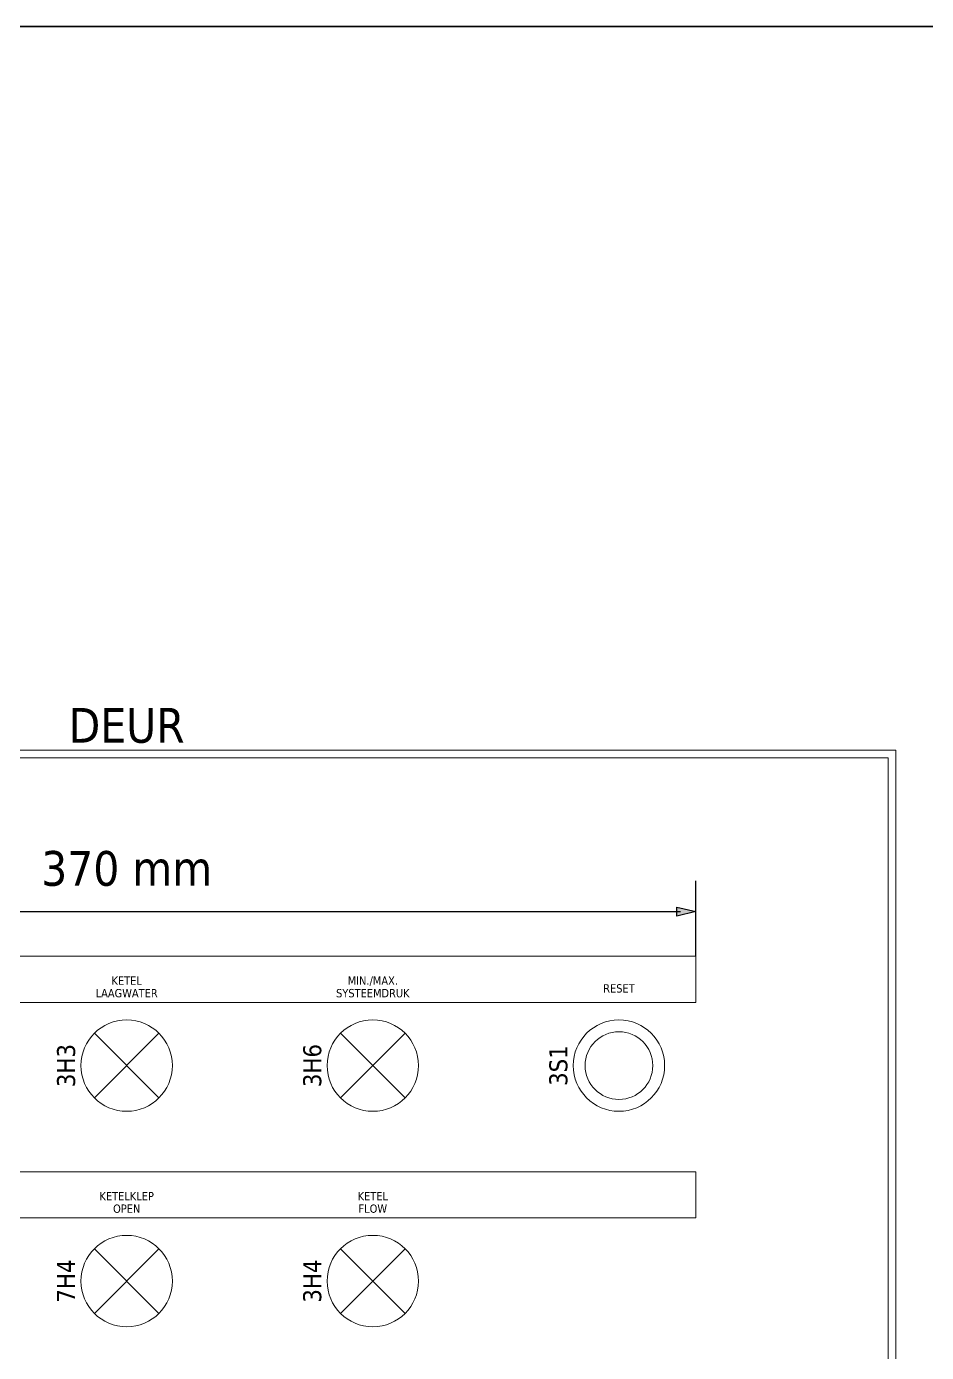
# Model space of a CAD drawing. Header units: millimetres. Extents: x 0 to 1975, y 0 to 1358.
# Drawn here: x 1264.2 to 1556.7, y 926.8 to 1357.5 of the extents above; entities that cross this region are included whole.
import ezdxf
from ezdxf.enums import TextEntityAlignment as Align

# ---------------------------------------------------------------- set-up
doc = ezdxf.new("R2010")
doc.units = ezdxf.units.MM
for name, color, linetype, lineweight in [('EPLAN107', 5, 'Continuous', 5), ('EPLAN201', 73, 'Continuous', 9), ('EPLAN400', 5, 'Continuous', 9), ('EPLAN451', 73, 'Continuous', 9), ('EPLAN452', 73, 'Continuous', 9), ('EPLAN490', 5, 'Continuous', 5), ('EPLAN500', 7, 'Continuous', 9), ('EPLAN501', 7, 'Continuous', 9), ('EPLAN503', 7, 'Continuous', 9), ('EPLAN504', 7, 'Continuous', 9), ('KASTEN', 1, 'Continuous', 5), ('KASTEN DETAIL', 7, 'Continuous', 5), ('KASTMACRO-DETAIL', 1, 'Continuous', 5)]:
    doc.layers.add(name, color=color, linetype=linetype, lineweight=lineweight)
doc.styles.add('Tahoma', font='')
doc.styles.get('Tahoma').set_extended_font_data('Tahoma')

# ---------------------------------------------------------------- blocks, each defined once
blk = doc.blocks.new('EPLFRAME')
at = {"layer": 'EPLAN201', "linetype": 'Continuous', "lineweight": 35, "ltscale": 4}
blk.add_lwpolyline([(0, 0), (1975, 0), (1975, 1357.5), (0, 1357.5)], close=True, dxfattribs=at)
blk.add_lwpolyline([(0, 0), (1975, 0), (1975, 1357.5), (0, 1357.5)], close=True, dxfattribs=at)
at = {"layer": 'EPLAN451', "color": 73, "style": 'Tahoma'}
for tag, p, height in [('14_10000', (1765, 76.5), 11.29), ('14_10011', (590, 57.5), 15.8), ('14_10021', (1850, 54), 8.13), ('14_3010', (1750, 34), 8.13)]:
    blk.add_attdef(tag, p, '', height=height, dxfattribs=at)
for tag, height, p in [('14_10015', 15.8, (281.25, 60)), ('14_10016', 11.29, (281.25, 35)), ('14_10017', 11.29, (281.25, 10))]:
    blk.add_attdef(tag, text='', height=height, dxfattribs=at).set_placement(p, align=Align.CENTER)
at = {"layer": 'EPLAN452', "color": 73, "style": 'Tahoma'}
for tag, p, height in [('4_11011', (1160, 57.5), 15.8), ('4_11020', (1750, 54), 8.13), ('4_11024', (1850, 35), 8.13), ('4_11042', (1750, 7.5), 11.29), ('4_11043', (1874.83, 8), 11.29)]:
    blk.add_attdef(tag, p, '', height=height, dxfattribs=at)
blk = doc.blocks.new('EPLSYM_LibrarySPECIAL_Symbol12_Variant0_Placement8_3')
at = {"layer": 'EPLAN490', "color": 5, "style": 'Tahoma'}
blk.add_attdef('17_20010', text='', height=5.87, dxfattribs=at).set_placement((0, 1.875), align=Align.BOTTOM_CENTER)
blk = doc.blocks.new('EPLSYM_LibrarySPECIAL_Symbol12_Variant0_Placement8_49')
at = {"layer": 'EPLAN490', "color": 5, "style": 'Tahoma'}
blk.add_attdef('17_20010', text='', height=5.87, dxfattribs=at).set_placement((0, 1.875), align=Align.BOTTOM_CENTER)
blk = doc.blocks.new('EPLSYM_LibrarySPECIAL_Symbol12_Variant0_Placement8_50')
at = {"layer": 'EPLAN490', "color": 5, "style": 'Tahoma'}
blk.add_attdef('17_20010', text='', height=5.87, dxfattribs=at).set_placement((0, 1.875), align=Align.BOTTOM_CENTER)
blk = doc.blocks.new('EPLSYM_LibrarySPECIAL_Symbol12_Variant0_Placement8_51')
at = {"layer": 'EPLAN490', "color": 5, "style": 'Tahoma'}
blk.add_attdef('17_20010', text='', height=5.87, dxfattribs=at).set_placement((0, 1.875), align=Align.BOTTOM_CENTER)
blk = doc.blocks.new('EPLSYM_LibrarySPECIAL_Symbol12_Variant0_Placement8_53')
at = {"layer": 'EPLAN490', "color": 5, "style": 'Tahoma'}
blk.add_attdef('17_20010', text='', height=5.87, dxfattribs=at).set_placement((0, 1.875), align=Align.BOTTOM_CENTER)
blk = doc.blocks.new('EPLSYM_LibrarySPECIAL_Symbol11_Variant0_Placement8')
at = {"layer": 'EPLAN400', "color": 5, "style": 'Tahoma'}
blk.add_attdef('17_20010', text='', height=11.29, dxfattribs=at).set_placement((-1.5, -0.5), align=Align.BOTTOM_CENTER)
at = {"layer": 'EPLAN500', "color": 7, "style": 'Tahoma'}
blk.add_attdef('17_20027', text='', height=1.63, dxfattribs=at).set_placement((-1.5, -21.95), align=Align.BOTTOM_CENTER)
at = {"layer": 'EPLAN501', "color": 7, "style": 'Tahoma'}
blk.add_attdef('17_20011', text='', height=1.63, dxfattribs=at).set_placement((-1.5, -27.35), align=Align.BOTTOM_CENTER)
at = {"layer": 'EPLAN503', "color": 7, "style": 'Tahoma'}
blk.add_attdef('17_20024', text='', height=1.63, dxfattribs=at).set_placement((-1.5, -30.05), align=Align.BOTTOM_CENTER)
at = {"layer": 'EPLAN504', "color": 7, "style": 'Tahoma'}
blk.add_attdef('17_20901[1]', text='', height=1.63, dxfattribs=at).set_placement((-1.5, -24.65), align=Align.BOTTOM_CENTER)

msp = doc.modelspace()

# ---------------------------------------------------------------- hatches: boundary and pattern name
at = {"layer": 'EPLAN107', "linetype": 'Continuous', "lineweight": -3, "ltscale": 4}
msp.add_hatch(color=5, dxfattribs=at).paths.add_polyline_path([(1475.57, 1071.44), (1481.75, 1070), (1475.57, 1068.56)], flags=0)

# ---------------------------------------------------------------- linework, layer by layer
at = {"layer": 'EPLAN107', "color": 5, "linetype": 'Continuous', "lineweight": 25, "ltscale": 4}
for p, q in [((1481.75, 1055.47), (1481.75, 1080)), ((1116.75, 1070), (1476.75, 1070))]:
    msp.add_line(p, q, dxfattribs=at)
at = {"layer": 'EPLAN107', "color": 5, "linetype": 'Continuous', "lineweight": -3, "ltscale": 4}
msp.add_lwpolyline([(1475.57, 1071.44), (1481.75, 1070), (1475.57, 1068.56)], close=True, dxfattribs=at)
at = {"layer": 'KASTEN', "ltscale": 4}
msp.add_lwpolyline([(1049.25, 524.97), (1544.25, 524.97), (1544.25, 1119.97), (1049.25, 1119.97)], close=True, dxfattribs=at)
at = {"layer": 'KASTEN DETAIL', "color": 1, "ltscale": 4}
msp.add_lwpolyline([(1046.75, 522.47), (1546.75, 522.47), (1546.75, 1122.47), (1046.75, 1122.47)], close=True, dxfattribs=at)
at = {"layer": 'KASTMACRO-DETAIL', "linetype": 'Continuous', "lineweight": 5, "ltscale": 4}
for p, q in [((1307.25, 1030.48), (1286.25, 1009.47)), ((1286.25, 1030.48), (1307.25, 1009.47)), ((1387.25, 1030.48), (1366.25, 1009.47)), ((1366.25, 1030.48), (1387.25, 1009.47)), ((1307.25, 960.48), (1286.25, 939.47)), ((1286.25, 960.48), (1307.25, 939.47)), ((1387.25, 960.48), (1366.25, 939.47)), ((1366.25, 960.48), (1387.25, 939.47))]:
    msp.add_line(p, q, dxfattribs=at)
at = {"layer": 'KASTMACRO-DETAIL', "lineweight": 0, "ltscale": 4}
for points in [[(1111.75, 1040.47), (1481.75, 1040.47), (1481.75, 1055.47), (1111.75, 1055.47)], [(1111.7, 970.47), (1481.7, 970.47), (1481.7, 985.47), (1111.7, 985.47)]]:
    msp.add_lwpolyline(points, close=True, dxfattribs=at)
at = {"layer": 'KASTMACRO-DETAIL', "linetype": 'Continuous', "lineweight": 5, "ltscale": 4}
for centre, radius in [((1296.75, 1019.97), 14.85), ((1376.75, 1019.97), 14.85), ((1456.75, 1019.97), 14.85), ((1456.75, 1019.97), 11), ((1296.75, 949.97), 14.85), ((1376.75, 949.97), 14.85)]:
    msp.add_circle(centre, radius, dxfattribs=at)

# ---------------------------------------------------------------- block references
msp.add_blockref('EPLFRAME', (0, 0))
ref = msp.add_blockref('EPLSYM_LibrarySPECIAL_Symbol11_Variant0_Placement8', (1049.25, 1116.97))
ref.add_attrib('17_20010', 'DEUR', dxfattribs={"layer": 'EPLAN400', "color": 5, "height": 11.287, "style": 'Tahoma'}).set_placement((1296.75, 1121.47), align=Align.BOTTOM_CENTER)
ref = msp.add_blockref('EPLSYM_LibrarySPECIAL_Symbol12_Variant0_Placement8_3', (1281.75, 1040.47))
ref.add_attrib('17_20010', '3H3', dxfattribs={"layer": 'EPLAN490', "color": 5, "height": 5.87, "rotation": 90, "style": 'Tahoma'}).set_placement((1281.75, 1019.97), align=Align.BOTTOM_CENTER)
ref.add_attrib('17_20463', 'KETEL', dxfattribs={"layer": 'KASTMACRO-DETAIL', "color": 1, "height": 2.709, "style": 'Tahoma'}).set_placement((1296.75, 1047.56), align=Align.MIDDLE_CENTER)
ref.add_attrib('17_20463/1', 'LAAGWATER', dxfattribs={"layer": 'KASTMACRO-DETAIL', "color": 1, "height": 2.709, "style": 'Tahoma'}).set_placement((1296.75, 1043.5), align=Align.MIDDLE_CENTER)
ref = msp.add_blockref('EPLSYM_LibrarySPECIAL_Symbol12_Variant0_Placement8_49', (1361.75, 1040.47))
ref.add_attrib('17_20010', '3H6', dxfattribs={"layer": 'EPLAN490', "color": 5, "height": 5.87, "rotation": 90, "style": 'Tahoma'}).set_placement((1361.75, 1019.97), align=Align.BOTTOM_CENTER)
ref.add_attrib('17_20463', 'MIN./MAX.', dxfattribs={"layer": 'KASTMACRO-DETAIL', "color": 1, "height": 2.709, "style": 'Tahoma'}).set_placement((1376.75, 1047.56), align=Align.MIDDLE_CENTER)
ref.add_attrib('17_20463/1', 'SYSTEEMDRUK', dxfattribs={"layer": 'KASTMACRO-DETAIL', "color": 1, "height": 2.709, "style": 'Tahoma'}).set_placement((1376.75, 1043.5), align=Align.MIDDLE_CENTER)
ref = msp.add_blockref('EPLSYM_LibrarySPECIAL_Symbol12_Variant0_Placement8_50', (1441.75, 1040.47))
ref.add_attrib('17_20010', '3S1', dxfattribs={"layer": 'EPLAN490', "color": 5, "height": 5.87, "rotation": 90, "style": 'Tahoma'}).set_placement((1441.75, 1019.97), align=Align.BOTTOM_CENTER)
ref.add_attrib('17_20463', 'RESET', dxfattribs={"layer": 'KASTMACRO-DETAIL', "color": 1, "height": 2.709, "style": 'Tahoma'}).set_placement((1456.75, 1045.05), align=Align.MIDDLE_CENTER)
ref = msp.add_blockref('EPLSYM_LibrarySPECIAL_Symbol12_Variant0_Placement8_53', (1281.75, 970.47))
ref.add_attrib('17_20010', '7H4', dxfattribs={"layer": 'EPLAN490', "color": 5, "height": 5.87, "rotation": 90, "style": 'Tahoma'}).set_placement((1281.75, 949.97), align=Align.BOTTOM_CENTER)
ref.add_attrib('17_20463', 'KETELKLEP', dxfattribs={"layer": 'KASTMACRO-DETAIL', "color": 1, "height": 2.709, "style": 'Tahoma'}).set_placement((1296.75, 977.56), align=Align.MIDDLE_CENTER)
ref.add_attrib('17_20463/1', 'OPEN', dxfattribs={"layer": 'KASTMACRO-DETAIL', "color": 1, "height": 2.709, "style": 'Tahoma'}).set_placement((1296.75, 973.5), align=Align.MIDDLE_CENTER)
ref = msp.add_blockref('EPLSYM_LibrarySPECIAL_Symbol12_Variant0_Placement8_51', (1361.75, 970.47))
ref.add_attrib('17_20010', '3H4', dxfattribs={"layer": 'EPLAN490', "color": 5, "height": 5.87, "rotation": 90, "style": 'Tahoma'}).set_placement((1361.75, 949.97), align=Align.BOTTOM_CENTER)
ref.add_attrib('17_20463', 'KETEL', dxfattribs={"layer": 'KASTMACRO-DETAIL', "color": 1, "height": 2.709, "style": 'Tahoma'}).set_placement((1376.75, 977.56), align=Align.MIDDLE_CENTER)
ref.add_attrib('17_20463/1', 'FLOW', dxfattribs={"layer": 'KASTMACRO-DETAIL', "color": 1, "height": 2.709, "style": 'Tahoma'}).set_placement((1376.75, 973.5), align=Align.MIDDLE_CENTER)

# ---------------------------------------------------------------- texts
at = {"layer": 'EPLAN107', "color": 5, "style": 'Tahoma'}
msp.add_text('370 mm', height=11.287, dxfattribs=at).set_placement((1296.75, 1075), align=Align.BOTTOM_CENTER)

doc.saveas('drawing.dxf')
